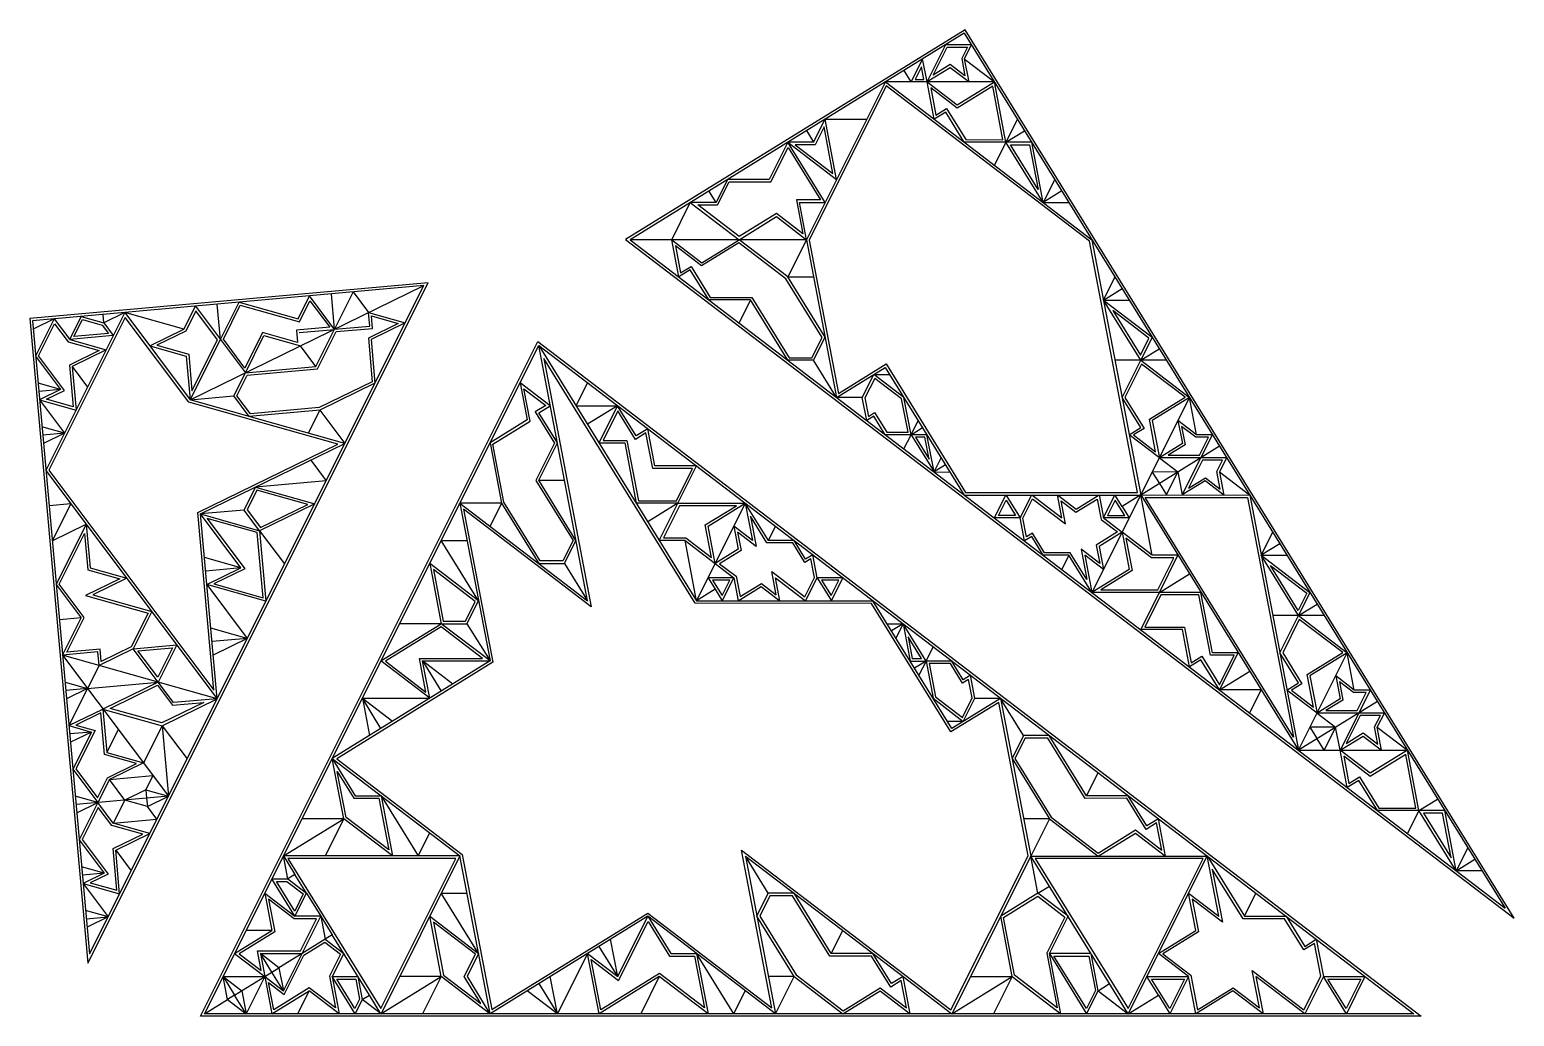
# Model space of a CAD drawing. Header units: inches. Extents: x -65.7 to -28.9, y -15.9 to 23.9.
# Drawn here: x -65.7 to -28.87, y -0.6 to 23.88 of the extents above; entities that cross this region are included whole.
import ezdxf

# ---------------------------------------------------------------- set-up
doc = ezdxf.new("R2010")
doc.units = ezdxf.units.IN
doc.header["$MEASUREMENT"] = 0
doc.layers.add('cutline', color=4, linetype='Continuous')
doc.layers.add('engraving', color=1, linetype='Continuous')

msp = doc.modelspace()

# ---------------------------------------------------------------- linework, layer by layer
at = {"layer": 'cutline'}
for p, q in [((-61.462, -0.603, 0.001), (-53.09, 16.138, -0.001)), ((-53.09, 16.138, -0.001), (-31.176, -0.604, 0.002)), ((-31.176, -0.604, 0.002), (-61.462, -0.603, 0.001))]:
    msp.add_line(p, q, dxfattribs=at)
for points, elevation in [([(-42.49, 23.877), (-50.914, 18.673), (-28.865, 1.827)], 0.001), ([(-43.281, 22.75), (-42.934, 23.443), (-42.435, 23.443), (-42.576, 23.162), (-42.494, 22.73), (-42.86, 23.01)], 0), ([(-43.511, 22.644), (-43.571, 22.959), (-43.729, 22.644)], 0), ([(-46.362, 18.657), (-45.634, 14.853), (-44.449, 15.585), (-42.478, 12.393), (-38.21, 12.394), (-39.402, 18.629), (-44.447, 22.486)], 0.002), ([(-43.343, 22.432), (-43.214, 21.758), (-42.953, 21.919), (-42.476, 21.149), (-41.553, 21.148), (-41.807, 22.48), (-42.691, 21.934)], 0), ([(-45.991, 21.464), (-46.211, 21.024), (-46.703, 21.024), (-45.771, 20.312)], 0), ([(-41.365, 21.023), (-40.891, 21.023), (-40.678, 19.912)], 0.001), ([(-46.882, 20.958), (-46.076, 19.653), (-46.678, 19.655), (-46.519, 18.814), (-47.171, 19.314), (-48.095, 18.743), (-49.123, 19.529), (-48.631, 19.529), (-48.345, 20.1), (-47.312, 20.1)], 0), ([(-48.102, 18.591), (-49.027, 18.02), (-49.678, 18.518), (-49.55, 17.843), (-49.288, 18.005), (-48.812, 17.234), (-47.778, 17.234), (-46.854, 15.739), (-46.29, 15.738), (-46.038, 16.243), (-46.936, 17.699)], 0), ([(-55.816, 17.598), (-65.698, 16.707), (-64.257, 0.718)], 0), ([(-58.744, 17.152), (-58.252, 16.495), (-59.079, 16.423), (-59.05, 16.114), (-59.919, 16.361), (-60.358, 15.479), (-60.894, 16.195), (-60.473, 17.039), (-59.007, 16.625)], 0), ([(-64.743, 16.134), (-63.975, 15.917), (-64.712, 15.557), (-64.619, 14.522), (-65.279, 14.709), (-64.836, 14.926), (-65.478, 15.782), (-65.079, 16.581)], 0.001), ([(-63.327, 16.738), (-65.223, 12.948), (-61.13, 7.489), (-61.526, 11.897), (-58.053, 13.595), (-61.752, 14.637)], 0), ([(-63.898, 16.548), (-63.741, 16.338), (-64.6, 16.261), (-64.388, 16.686)], 0.001), ([(-61.04, 16.182), (-61.577, 16.897), (-61.826, 16.397), (-62.544, 16.047), (-61.754, 15.824), (-61.672, 14.918)], 0), ([(-57.219, 16.773), (-56.558, 16.586), (-57.295, 16.225), (-57.198, 15.143), (-58.516, 14.499), (-60.22, 14.345), (-60.559, 14.796), (-60.306, 15.301), (-58.556, 15.459), (-58.094, 16.385), (-57.191, 16.465)], 0), ([(-37.929, 16.227), (-38.827, 16.913), (-38.14, 15.802)], 0), ([(-42.842, -0.446), (-40.928, 3.38), (-41.656, 7.184), (-42.841, 6.452), (-44.814, 9.642), (-49.188, 9.647), (-52.943, 15.721), (-51.768, 9.559), (-54.933, 11.979), (-54.209, 8.182), (-58.082, 5.787), (-54.967, 3.41), (-54.234, -0.438), (-50.359, 1.953), (-47.287, -0.393), (-48.035, 3.522)], 0), ([(-38.112, 15.578), (-38.525, 14.753), (-38.049, 13.982), (-38.31, 13.821), (-37.765, 13.404), (-37.919, 14.21), (-37.035, 14.756)], 0), ([(-44.733, 15.226), (-44.976, 14.742), (-44.888, 14.28), (-44.735, 14.375), (-44.435, 13.889), (-43.907, 13.889), (-44.065, 14.715)], 0.001), ([(-53.438, 14.969), (-52.893, 14.553), (-53.154, 14.391), (-52.678, 13.62), (-53.14, 12.695), (-52.217, 11.2), (-52.47, 10.695), (-53.033, 10.695), (-53.933, 12.151), (-54.208, 13.593), (-53.284, 14.164)], -0.001), ([(-51.105, 14.418), (-51.471, 13.685), (-50.882, 13.686), (-50.596, 12.19), (-49.654, 12.19), (-49.254, 12.989), (-50.238, 12.988), (-50.408, 13.874), (-50.669, 13.712)], -0.001), ([(-37.118, 14.03), (-37.032, 13.577), (-37.452, 13.318), (-36.678, 13.318), (-36.455, 13.764), (-36.769, 13.764)], 0.001), ([(-43.489, 13.764), (-43.719, 13.764), (-43.385, 13.224)], 0.001), ([(-36.601, 13.193), (-36.948, 12.501), (-36.527, 12.76), (-36.161, 12.48), (-36.243, 12.911), (-36.102, 13.192)], 0.001), ([(-58.801, 12.099), (-60.059, 12.454), (-60.304, 11.964), (-59.975, 11.525)], 0.001), ([(-41.472, 12.205), (-41.237, 11.825), (-41.662, 11.825)], 0.005), ([(-41.059, 11.753), (-40.817, 12.238), (-40, 11.613), (-40.109, 12.184), (-39.743, 11.904), (-39.212, 12.232), (-39.116, 11.726), (-38.707, 11.414), (-39.237, 11.086), (-39.151, 10.634), (-39.613, 10.987), (-39.469, 10.235), (-39.881, 10.9), (-40.519, 10.9), (-40.819, 11.386), (-40.971, 11.292)], 0.005), ([(-38.767, 12.204), (-38.958, 11.824), (-38.532, 11.824)], 0.004), ([(-38.022, 12.269), (-35.481, 12.268), (-34.344, 6.32)], 0.003), ([(-49.577, 12.065), (-49.976, 11.266), (-49.418, 11.266), (-48.783, 10.781), (-48.937, 11.587), (-48.164, 12.065)], -0.001), ([(-47.819, 11.807), (-47.674, 11.055), (-48.137, 11.408), (-48.05, 10.955), (-48.581, 10.627), (-48.172, 10.315), (-48.075, 9.809), (-47.545, 10.137), (-47.178, 9.857), (-47.287, 10.429), (-46.47, 9.804), (-46.227, 10.288), (-46.316, 10.75), (-46.468, 10.655), (-46.768, 11.141), (-47.407, 11.141)], -0.001), ([(-60.053, 11.398), (-61.299, 11.75), (-60.361, 10.5), (-61.127, 10.125), (-59.907, 9.781)], 0.001), ([(-64.336, 11.38), (-64.254, 10.474), (-63.465, 10.252), (-64.31, 9.838), (-62.76, 9.402), (-63.179, 8.564), (-63.924, 8.2), (-63.951, 8.507), (-64.777, 8.431), (-64.348, 9.289), (-64.968, 10.116)], 0.001), ([(-38.505, 11.259), (-38.35, 10.454), (-39.123, 9.977), (-37.711, 9.977), (-37.311, 10.775), (-37.87, 10.775)], 0.004), ([(-55.681, 10.483), (-55.436, 9.199), (-54.888, 9.199), (-54.643, 9.689)], -0.001), ([(-34.914, 10.58), (-34.015, 9.893), (-34.227, 9.468)], 0.001), ([(-48.33, 10.217), (-48.755, 10.217), (-48.52, 9.837)], -0.001), ([(-46.05, 10.217), (-45.815, 9.837), (-45.625, 10.217)], -0.001), ([(-37.633, 9.852), (-38.033, 9.053), (-37.049, 9.053), (-36.88, 8.168), (-36.618, 8.329), (-36.183, 7.623), (-35.816, 8.356), (-36.405, 8.356), (-36.691, 9.851)], 0.004), ([(-34.199, 9.245), (-34.612, 8.419), (-34.135, 7.648), (-34.397, 7.486), (-33.851, 7.07), (-34.005, 7.875), (-33.122, 8.421)], 0.001), ([(-55.492, 9.061), (-56.873, 8.208), (-55.866, 7.438), (-56.025, 8.275), (-54.463, 8.275)], 0), ([(-62.157, 8.542), (-62.523, 7.808), (-63.015, 8.465)], 0.001), ([(-43.906, 8.812), (-43.802, 8.272), (-43.572, 8.272)], 0), ([(-43.384, 8.147), (-43.226, 7.321), (-42.557, 6.81), (-42.315, 7.295), (-42.403, 7.756), (-42.556, 7.662), (-42.856, 8.147)], 0), ([(-62.531, 7.611), (-62.158, 7.113), (-61.38, 7.183), (-62.421, 6.674), (-63.705, 7.037)], 0.001), ([(-33.205, 7.696), (-33.119, 7.243), (-33.539, 6.983), (-32.765, 6.984), (-32.542, 7.429), (-32.856, 7.429)], 0.001), ([(-63.934, 6.925), (-64.551, 6.624), (-64.076, 6.489), (-64.555, 5.533), (-64.018, 4.818), (-63.768, 5.317), (-63.051, 5.668), (-63.841, 5.891)], 0), ([(-32.688, 6.859), (-33.035, 6.166), (-32.614, 6.426), (-32.248, 6.145), (-32.33, 6.577), (-32.189, 6.858)], 0.001), ([(-37.612, 3.521), (-37.74, 4.195), (-38.002, 4.033), (-38.479, 4.805), (-39.512, 4.804), (-40.437, 6.298), (-41.002, 6.298), (-41.253, 5.794), (-40.353, 4.338), (-39.187, 3.448), (-38.263, 4.019)], 0.003), ([(-31.56, 5.896), (-32.444, 5.35), (-33.097, 5.849), (-32.967, 5.174), (-32.705, 5.335), (-32.229, 4.564), (-31.305, 4.564)], 0.001), ([(-57.034, 4.807), (-56.79, 3.523), (-57.85, 4.333), (-58.067, 5.471), (-57.656, 4.807)], -0.001), ([(-63.997, 4.581), (-64.397, 3.782), (-63.755, 2.926), (-64.198, 2.709), (-63.537, 2.523), (-63.63, 3.557), (-62.893, 3.917), (-63.662, 4.134)], 0), ([(-30.644, 4.439), (-31.118, 4.439), (-30.431, 3.328)], 0.001), ([(-55.126, 3.312), (-59.29, 3.311), (-56.987, -0.411)], -0.002), ([(-40.751, 3.309), (-38.449, -0.413), (-36.588, 3.31)], 0.001), ([(-33.669, 0.391), (-33.825, 1.205), (-34.086, 1.044), (-34.563, 1.814), (-35.595, 1.815), (-36.361, 3.051), (-36.107, 1.729), (-36.855, 2.3), (-36.701, 1.494), (-37.584, 0.949), (-36.889, 0.418), (-36.726, -0.44), (-35.842, 0.105), (-35.191, -0.393), (-35.367, 0.532), (-34.088, -0.446)], 0.002), ([(-59.316, 2.74), (-58.911, 2.432), (-59.124, 2.007), (-59.577, 2.74)], 0.001), ([(-58.58, 1.816), (-59.139, 1.816), (-59.773, 2.301), (-59.62, 1.495), (-60.503, 0.949), (-59.958, 0.533), (-60.05, 1.017), (-58.98, 1.017)], 0), ([(-43.945, -0.393), (-44.073, 0.281), (-44.335, 0.12), (-44.811, 0.891), (-45.845, 0.89), (-46.769, 2.386), (-47.334, 2.385), (-47.585, 1.881), (-46.686, 0.425), (-45.52, -0.466), (-44.596, 0.105)], 0), ([(-40.688, 2.373), (-40.016, 1.859), (-40.464, 0.963), (-40.205, -0.392), (-41.266, 0.418), (-41.539, 1.848)], 0.001), ([(-54.641, 0.937), (-55.68, 1.731), (-55.43, 0.42), (-54.509, -0.286), (-54.92, 0.381)], -0.002), ([(-49.205, 0.891), (-48.96, -0.393), (-50.073, 0.458), (-51.528, -0.441), (-51.766, 0.805), (-51.088, 0.287), (-50.357, 1.749), (-49.826, 0.891)], -0.001), ([(-58.374, 1.232), (-57.987, 0.936), (-58.259, 0.392), (-58.11, -0.392), (-58.761, 0.106), (-59.645, -0.44), (-59.774, 0.235), (-59.381, -0.065), (-58.894, 0.911)], 0), ([(-40.287, 0.892), (-39.418, 0.891), (-39.256, 0.039), (-39.48, -0.413)], 0), ([(-57.607, 0.321), (-57.512, -0.179), (-57.629, -0.413), (-58.082, 0.321)], 0), ([(-37.047, 0.32), (-37.414, -0.413), (-37.868, 0.321)], 0.001), ([(-32.671, 0.32), (-33.038, -0.413), (-33.491, 0.32)], 0.002)]:
    msp.add_lwpolyline(points, close=True, dxfattribs=dict(at, elevation=elevation))
at = {"layer": 'engraving'}
for p, q in [((-42.511, 23.791, 0.001), (-50.804, 18.667, 0)), ((-42.511, 23.791, 0.001), (-29.096, 2.082, 0.001)), ((-43.435, 22.581, 0), (-42.973, 23.506, 0.001)), ((-42.973, 23.506, 0.001), (-42.334, 23.506, 0.001)), ((-42.334, 23.506, 0.001), (-42.511, 23.152, 0.001)), ((-43.83, 22.581, 0), (-44.006, 22.867, 0)), ((-43.544, 23.153, 0.001), (-43.83, 22.581, 0)), ((-43.435, 22.581, 0), (-43.544, 23.153, 0.001)), ((-42.864, 22.934, 0.001), (-43.435, 22.581, 0)), ((-42.402, 22.581, 0.001), (-42.864, 22.934, 0.001)), ((-42.511, 23.152, 0.001), (-41.763, 22.581, 0)), ((-42.511, 23.152, 0.001), (-42.402, 22.581, 0.001)), ((-44.469, 22.581, 0.001), (-46.427, 18.667, 0)), ((-44.469, 22.581, 0.001), (-39.345, 18.664, -0.001)), ((-41.763, 22.581, 0.001), (-44.469, 22.581, 0.001)), ((-43.259, 21.657, 0.001), (-43.435, 22.581, 0)), ((-43.435, 22.581, 0), (-42.688, 22.01, 0.001)), ((-42.688, 22.01, 0.001), (-41.763, 22.581, 0)), ((-41.478, 21.086, 0.001), (-41.763, 22.581, 0.001)), ((-42.973, 21.833, 0.001), (-43.259, 21.657, 0.001)), ((-42.511, 21.086, 0.002), (-42.973, 21.833, 0.001)), ((-46.426, 21.372, 0), (-46.25, 21.086, 0)), ((-46.25, 21.086, 0), (-45.964, 21.658, 0)), ((-45.678, 20.163, 0), (-45.964, 21.658, 0)), ((-45.964, 21.658, 0), (-44.931, 21.658, 0.001)), ((-41.192, 21.657, 0.001), (-41.478, 21.086, 0.001)), ((-41.478, 21.086, 0.001), (-41.015, 21.371, 0.001)), ((-46.888, 21.086, 0), (-47.35, 20.162, 0.001)), ((-45.964, 19.59, 0.001), (-46.888, 21.086, 0)), ((-46.888, 21.086, 0), (-45.678, 20.163, 0)), ((-46.25, 21.086, 0), (-46.888, 21.086, 0)), ((-41.478, 21.086, 0.001), (-42.511, 21.086, 0.002)), ((-41.477, 21.086, 0.001), (-41.763, 20.515, 0.001)), ((-40.839, 21.086, 0.001), (-41.478, 21.086, 0.001)), ((-40.553, 19.591, 0.001), (-41.477, 21.086, 0.001)), ((-40.554, 19.591, 0.001), (-40.839, 21.086, 0.001)), ((-48.384, 20.163, 0.001), (-48.669, 19.591, 0)), ((-47.35, 20.162, 0.001), (-48.384, 20.163, 0.001)), ((-40.268, 20.161, 0.001), (-40.554, 19.591, 0.001)), ((-49.77, 18.667, 0), (-49.308, 19.592, 0)), ((-49.308, 19.592, 0), (-48.099, 18.667, 0)), ((-48.669, 19.591, 0), (-49.308, 19.592, 0)), ((-48.669, 19.591, 0), (-48.846, 19.877, 0)), ((-46.428, 18.666, 0.002), (-46.603, 19.592, 0.001)), ((-46.603, 19.592, 0.001), (-45.964, 19.59, 0.001)), ((-40.091, 19.876, 0.001), (-40.553, 19.591, 0.001)), ((-40.553, 19.591, 0.001), (-39.915, 19.59, 0.001)), ((-48.099, 18.667, 0), (-47.174, 19.238, 0)), ((-47.174, 19.238, 0), (-46.428, 18.666, 0.002)), ((-46.427, 18.667, 0), (-50.804, 18.667, 0)), ((-50.804, 18.667, 0), (-29.096, 2.082, 0.001)), ((-49.594, 17.742, 0.001), (-49.77, 18.667, 0.001)), ((-49.77, 18.667, 0.001), (-49.023, 18.095, 0.001)), ((-49.023, 18.095, 0.001), (-48.099, 18.667, 0)), ((-46.889, 17.742, 0.001), (-48.099, 18.667, 0)), ((-46.427, 18.665, 0.002), (-46.889, 17.742, 0.001)), ((-46.427, 18.667, 0), (-45.68, 14.751, 0.001)), ((-39.345, 18.664, -0.001), (-38.134, 12.331, 0.001)), ((-49.308, 17.919, 0.001), (-49.594, 17.742, 0.001)), ((-48.846, 17.171, 0.001), (-49.308, 17.919, 0.001)), ((-45.966, 16.247, 0.002), (-46.889, 17.742, 0.001)), ((-46.889, 17.742, 0.001), (-46.25, 17.742, 0.001)), ((-39.059, 17.169, 0), (-38.773, 17.74, 0)), ((-55.922, 17.526, 0), (-65.63, 16.651, 0.001)), ((-64.214, 0.942, 0), (-55.922, 17.526, 0)), ((-61.715, 14.693, 0.001), (-55.922, 17.526, 0)), ((-58.135, 16.445, 0), (-58.214, 17.32, 0)), ((-57.673, 17.369, 0), (-58.135, 16.444, 0)), ((-57.673, 17.369, 0), (-57.289, 16.857, 0.001)), ((-39.059, 17.169, 0), (-38.597, 17.454, 0)), ((-61.873, 16.444, 0), (-61.587, 17.015, 0)), ((-61.587, 17.015, 0), (-60.967, 16.189, 0)), ((-60.967, 16.189, 0), (-61.046, 17.064, 0)), ((-60.967, 16.189, 0), (-60.505, 17.113, 0)), ((-60.505, 17.113, 0), (-59.04, 16.699, 0)), ((-59.04, 16.699, 0), (-58.755, 17.271, 0)), ((-58.134, 16.442, 0.002), (-58.755, 17.271, 0)), ((-47.813, 17.172, 0.002), (-48.846, 17.171, 0.001)), ((-47.813, 17.172, 0.002), (-48.098, 16.6, 0.002)), ((-46.888, 15.676, 0.001), (-47.813, 17.172, 0.002)), ((-38.135, 15.674, 0), (-39.058, 17.169, 0)), ((-39.058, 17.169, 0), (-37.85, 16.245, 0)), ((-39.058, 17.169, 0), (-38.421, 17.169, 0)), ((-65.63, 16.651, 0.001), (-64.214, 0.942, 0)), ((-65.089, 16.7, 0.001), (-65.612, 16.444, 0.001)), ((-65.089, 16.7, 0.001), (-65.552, 15.775, 0.001)), ((-63.338, 16.857, 0.001), (-65.296, 12.942, 0.001)), ((-65.089, 16.7, 0.001), (-64.706, 16.189, 0.001)), ((-64.706, 16.189, 0.001), (-64.42, 16.76, 0.001)), ((-64.42, 16.76, 0.001), (-63.861, 16.602, 0.001)), ((-63.861, 16.602, 0.001), (-63.879, 16.809, 0.001)), ((-63.338, 16.857, 0), (-63.861, 16.602, 0.001)), ((-63.861, 16.602, 0.001), (-63.624, 16.286, 0.001)), ((-61.873, 16.444, 0), (-63.338, 16.857, 0.001)), ((-63.338, 16.857, 0.001), (-61.715, 14.693, 0.001)), ((-57.259, 16.522, 0.001), (-57.289, 16.858, 0)), ((-57.289, 16.858, 0), (-56.384, 16.601, 0)), ((-56.384, 16.601, 0), (-57.229, 16.188, 0.001)), ((-63.624, 16.286, 0.001), (-64.706, 16.189, 0.001)), ((-62.718, 16.031, 0.001), (-61.873, 16.444, 0)), ((-60.347, 15.36, 0.001), (-59.886, 16.287, 0.001)), ((-59.886, 16.287, 0.001), (-58.98, 16.029, 0.002)), ((-59.011, 16.366, 0.001), (-58.134, 16.442, 0.002)), ((-58.596, 15.518, 0.002), (-58.135, 16.444, 0)), ((-58.135, 16.444, 0), (-57.259, 16.522, 0.001)), ((-46.251, 15.676, 0.001), (-45.966, 16.247, 0.002)), ((-37.85, 16.245, 0), (-38.135, 15.674, 0)), ((-64.706, 16.189, 0.001), (-63.8, 15.933, 0.001)), ((-63.8, 15.933, 0.001), (-64.646, 15.52, 0.001)), ((-62.718, 16.031, 0.001), (-61.813, 15.775, 0.001)), ((-61.714, 14.691, 0.001), (-60.967, 16.189, 0)), ((-61.361, -0.54, 0.001), (-53.068, 16.042, -0.001)), ((-60.967, 16.189, 0), (-60.347, 15.36, 0.001)), ((-58.596, 15.518, 0.002), (-58.98, 16.029, 0.002)), ((-57.229, 16.188, 0.001), (-57.132, 15.106, 0)), ((-51.86, 9.708, 0), (-53.068, 16.043, 0)), ((-53.068, 16.042, -0.001), (-31.361, -0.542, 0.002)), ((-53.068, 16.042, -0.001), (-49.153, 9.709, -0.002)), ((-38.135, 15.674, 0), (-37.673, 15.96, 0)), ((-65.552, 15.775, 0.001), (-64.932, 14.949, 0.001)), ((-64.646, 15.52, 0.001), (-64.263, 15.009, 0.001)), ((-64.646, 15.52, 0.001), (-64.548, 14.438, 0.001)), ((-61.813, 15.775, 0.001), (-61.714, 14.691, 0.001)), ((-60.347, 15.36, 0.001), (-58.596, 15.518, 0.002)), ((-46.251, 15.676, 0.001), (-46.888, 15.676, 0.001)), ((-45.679, 14.752, 0.001), (-46.251, 15.676, 0.001)), ((-45.68, 14.751, 0.001), (-44.47, 15.499, 0.001)), ((-44.47, 15.499, 0.001), (-42.513, 12.331, 0.001)), ((-38.135, 15.674, 0), (-38.773, 15.674, 0.001)), ((-38.596, 14.75, 0.001), (-38.135, 15.674, 0)), ((-37.496, 15.674, 0), (-38.134, 15.674, 0.001)), ((-38.134, 15.674, 0.001), (-36.925, 14.75, 0)), ((-64.932, 14.949, 0.001), (-65.491, 15.106, 0.001)), ((-60.632, 14.789, 0.001), (-60.347, 15.36, 0.001)), ((-57.132, 15.106, 0), (-58.499, 14.437, 0.001)), ((-53.53, 15.118, -0.001), (-53.354, 14.194, 0)), ((-52.783, 14.547, 0), (-53.53, 15.118, -0.001)), ((-52.144, 14.547, -0.001), (-51.858, 15.118, -0.001)), ((-45.041, 14.751, 0.001), (-44.756, 15.322, 0.001)), ((-44.008, 14.75, 0.001), (-44.756, 15.322, 0.001)), ((-44.756, 15.322, 0.001), (-44.361, 15.322, 0.001)), ((-64.932, 14.949, 0.001), (-65.473, 14.9, 0.001)), ((-64.932, 14.949, 0.001), (-65.454, 14.693, 0.001)), ((-61.715, 14.693, 0.001), (-60.632, 14.789, 0.001)), ((-60.25, 14.28, 0.001), (-60.632, 14.789, 0.001)), ((-45.041, 14.751, 0.001), (-45.679, 14.752, 0.001)), ((-44.932, 14.18, 0.001), (-45.041, 14.751, 0.001)), ((-43.831, 13.827, 0.001), (-44.008, 14.75, 0.001)), ((-38.135, 14.003, 0.001), (-38.596, 14.75, 0.001)), ((-38.134, 12.331, 0.001), (-36.925, 14.75, 0)), ((-36.925, 14.75, 0), (-37.849, 14.179, 0.001)), ((-36.748, 13.826, 0.001), (-36.925, 14.75, 0)), ((-65.454, 14.693, 0.001), (-64.548, 14.438, 0.001)), ((-65.454, 14.693, 0.001), (-64.834, 13.866, 0.001)), ((-57.879, 13.611, 0), (-61.715, 14.693, 0.001)), ((-58.499, 14.437, 0.001), (-60.25, 14.28, 0.001)), ((-58.784, 13.866, 0), (-58.499, 14.437, 0.001)), ((-58.499, 14.437, 0.001), (-57.88, 13.612, 0)), ((-53.068, 14.371, 0), (-52.783, 14.547, 0)), ((-52.606, 13.623, 0), (-53.068, 14.371, 0)), ((-52.144, 14.547, -0.001), (-51.111, 14.546, -0.001)), ((-51.111, 14.546, -0.001), (-51.858, 14.085, -0.001)), ((-51.572, 13.623, -0.001), (-51.111, 14.546, -0.001)), ((-50.649, 13.798, 0), (-51.111, 14.546, -0.001)), ((-64.834, 13.866, 0.001), (-65.394, 14.024, 0.001)), ((-53.354, 14.194, 0), (-54.278, 13.623, 0)), ((-44.756, 14.289, 0.001), (-44.932, 14.18, 0.001)), ((-44.47, 13.826, 0.001), (-44.756, 14.289, 0.001)), ((-43.831, 13.827, 0.001), (-43.655, 14.179, 0.001)), ((-43.831, 13.826, 0.001), (-43.546, 14.003, 0.001)), ((-38.42, 13.826, 0.001), (-38.135, 14.003, 0.001)), ((-37.849, 14.179, 0.001), (-37.672, 13.255, 0.001)), ((-36.748, 13.826, 0.001), (-37.21, 14.179, 0.001)), ((-37.21, 14.179, 0.001), (-37.101, 13.608, 0.001)), ((-64.833, 13.866, 0.001), (-65.375, 13.818, 0.001)), ((-64.834, 13.866, 0.001), (-65.356, 13.611, 0.001)), ((-50.363, 13.975, 0), (-50.649, 13.798, 0)), ((-50.187, 13.051, 0), (-50.363, 13.975, 0)), ((-43.831, 13.826, 0.001), (-44.47, 13.826, 0.001)), ((-44.008, 13.474, 0.001), (-43.831, 13.827, 0.001)), ((-43.437, 13.826, 0.001), (-43.831, 13.826, 0.001)), ((-43.831, 13.826, 0.001), (-43.26, 12.903, 0.001)), ((-43.26, 12.903, 0.001), (-43.437, 13.826, 0.001)), ((-37.672, 13.255, 0.001), (-38.42, 13.826, 0.001)), ((-36.354, 13.826, 0.001), (-36.748, 13.826, 0.001)), ((-36.64, 13.256, 0.001), (-36.354, 13.826, 0.001)), ((-61.459, 11.86, 0.001), (-57.879, 13.611, 0)), ((-54.278, 13.623, 0), (-53.992, 12.128, 0)), ((-53.069, 12.699, 0), (-52.606, 13.623, 0)), ((-51.572, 13.623, -0.001), (-50.934, 13.623, -0.001)), ((-50.934, 13.623, -0.001), (-50.648, 12.128, -0.001)), ((-36.177, 13.541, 0.001), (-38.134, 12.331, 0.001)), ((-37.101, 13.608, 0.001), (-37.672, 13.255, 0.001)), ((-65.296, 12.942, 0.001), (-61.047, 7.277, 0)), ((-58.724, 13.197, 0.001), (-58.341, 12.686, 0.001)), ((-49.153, 13.051, 0), (-50.187, 13.051, 0)), ((-49.615, 12.128, -0.001), (-49.153, 13.051, 0)), ((-43.26, 12.903, 0.001), (-43.084, 13.255, 0.001)), ((-42.975, 13.079, 0.001), (-43.26, 12.903, 0.001)), ((-43.26, 12.903, 0.001), (-42.866, 12.902, 0.001)), ((-37.211, 12.903, 0.001), (-37.849, 12.902, 0.001)), ((-37.849, 12.902, 0.001), (-37.672, 12.617, 0.001)), ((-36.64, 13.256, 0.001), (-37.672, 13.255, 0.001)), ((-37.672, 13.255, 0.001), (-37.211, 12.903, 0.001)), ((-37.497, 12.333, 0.001), (-37.211, 12.903, 0.001)), ((-37.211, 12.903, 0.001), (-37.103, 12.332, 0.001)), ((-37.103, 12.332, 0.001), (-36.64, 13.256, 0.001)), ((-36.001, 13.255, 0.001), (-36.64, 13.256, 0.001)), ((-36.178, 12.902, 0.001), (-36.001, 13.255, 0.001)), ((-35.431, 12.33, 0.001), (-36.178, 12.902, 0.001)), ((-36.178, 12.902, 0.001), (-36.07, 12.331, 0.001)), ((-60.377, 11.957, 0.001), (-60.092, 12.528, 0.001)), ((-58.341, 12.686, 0.001), (-60.092, 12.528, 0.001)), ((-60.092, 12.528, 0.001), (-58.627, 12.115, 0.001)), ((-53.069, 12.699, 0), (-52.431, 12.698, 0)), ((-52.146, 11.203, 0), (-53.069, 12.699, 0)), ((-37.672, 12.617, 0.001), (-37.497, 12.333, 0.001)), ((-36.531, 12.684, 0.001), (-37.103, 12.332, 0.001)), ((-36.07, 12.331, 0.001), (-36.531, 12.684, 0.001)), ((-42.513, 12.331, 0.001), (-38.134, 12.331, 0.001)), ((-41.763, 11.762, 0.005), (-41.478, 12.333, 0.005)), ((-41.478, 12.333, 0.005), (-41.125, 11.762, 0.005)), ((-41.125, 11.762, 0.005), (-40.839, 12.333, 0.005)), ((-40.839, 12.333, 0.005), (-40.092, 11.762, 0.004)), ((-40.092, 11.762, 0.004), (-40.201, 12.333, 0.004)), ((-40.201, 12.333, 0.004), (-39.739, 11.98, 0.004)), ((-39.739, 11.98, 0.004), (-39.168, 12.333, 0.004)), ((-38.134, 12.333, 0.004), (-39.344, 9.913, 0.004)), ((-39.168, 12.333, 0.004), (-39.059, 11.762, 0.004)), ((-39.059, 11.762, 0.004), (-38.773, 12.333, 0.004)), ((-38.597, 12.047, 0.004), (-38.773, 12.333, 0.004)), ((-38.135, 12.332, 0.003), (-38.597, 12.047, 0.004)), ((-37.849, 10.837, 0.003), (-38.135, 12.332, 0.004)), ((-38.134, 12.333, 0.004), (-35.429, 12.33, 0.002)), ((-38.134, 12.333, 0.004), (-34.221, 5.997, 0.001)), ((-35.429, 12.33, 0.002), (-34.221, 5.997, 0.001)), ((-64.677, 12.115, 0.002), (-65.218, 12.066, 0.002)), ((-64.677, 12.115, 0.002), (-65.139, 11.191, 0.001)), ((-60.377, 11.957, 0.001), (-61.459, 11.86, 0.001)), ((-61.459, 11.86, 0.001), (-59.994, 11.446, 0.001)), ((-60.457, 10.523, 0.001), (-61.459, 11.86, 0.001)), ((-61.047, 7.277, 0), (-61.459, 11.86, 0.001)), ((-59.994, 11.446, 0.001), (-60.377, 11.957, 0.001)), ((-58.627, 12.115, 0.001), (-59.994, 11.446, 0.001)), ((-53.992, 12.128, 0), (-55.026, 12.128, 0)), ((-55.026, 12.128, -0.001), (-51.86, 9.708, 0)), ((-55.025, 12.129, 0.001), (-54.278, 8.213, 0)), ((-53.992, 12.128, 0), (-54.278, 11.557, -0.001)), ((-53.992, 12.128, 0), (-53.068, 10.633, -0.001)), ((-49.615, 12.128, -0.001), (-50.648, 12.128, -0.001)), ((-49.615, 12.128, -0.001), (-50.363, 11.666, -0.001)), ((-50.077, 11.204, -0.001), (-49.615, 12.128, -0.001)), ((-49.615, 12.128, -0.001), (-47.944, 12.127, 0)), ((-47.944, 12.128, -0.001), (-49.153, 9.709, -0.002)), ((-48.868, 11.557, -0.001), (-47.944, 12.128, -0.001)), ((-47.944, 12.128, -0.001), (-47.767, 11.204, -0.001)), ((-47.372, 11.204, -0.001), (-47.944, 12.127, 0)), ((-38.597, 12.047, 0.004), (-38.42, 11.761, 0.004)), ((-65.139, 11.191, 0.001), (-64.294, 11.604, 0.001)), ((-64.294, 11.604, 0.001), (-65.041, 10.109, 0.001)), ((-64.294, 11.604, 0.001), (-64.196, 10.523, 0.001)), ((-59.994, 11.446, 0.001), (-59.374, 10.62, 0.001)), ((-59.994, 11.446, 0.001), (-59.836, 9.696, 0.001)), ((-48.691, 10.632, -0.001), (-48.868, 11.557, -0.001)), ((-48.229, 11.557, -0.001), (-48.12, 10.986, -0.001)), ((-47.767, 11.204, -0.001), (-48.229, 11.557, -0.001)), ((-47.372, 11.204, -0.001), (-47.195, 11.557, -0.001)), ((-41.125, 11.762, 0.005), (-41.763, 11.762, 0.005)), ((-41.016, 11.191, 0.005), (-41.125, 11.762, 0.005)), ((-39.059, 11.762, 0.004), (-38.597, 11.409, 0.004)), ((-38.42, 11.761, 0.004), (-39.059, 11.762, 0.004)), ((-55.488, 11.203, -0.001), (-54.849, 11.203, -0.001)), ((-54.564, 9.708, 0), (-55.488, 11.203, -0.001)), ((-52.431, 10.632, 0), (-52.146, 11.203, 0)), ((-49.439, 11.204, -0.001), (-50.077, 11.204, -0.001)), ((-49.439, 11.204, -0.001), (-48.691, 10.632, -0.001)), ((-49.153, 9.709, -0.002), (-49.439, 11.204, -0.001)), ((-46.734, 11.203, -0.001), (-47.372, 11.204, -0.001)), ((-46.448, 10.741, -0.001), (-46.734, 11.203, -0.001)), ((-40.839, 11.3, 0.004), (-41.016, 11.191, 0.005)), ((-40.554, 10.838, 0.004), (-40.839, 11.3, 0.004)), ((-38.597, 11.409, 0.004), (-39.168, 11.056, 0.004)), ((-39.168, 11.056, 0.004), (-39.059, 10.485, 0.004)), ((-37.849, 10.837, 0.003), (-38.597, 11.409, 0.004)), ((-38.597, 11.409, 0.004), (-38.42, 10.485, 0.004)), ((-35.145, 10.835, 0.001), (-34.86, 11.406, 0.001)), ((-34.683, 11.121, 0.001), (-35.145, 10.835, 0.001)), ((-60.457, 10.523, 0.001), (-61.362, 10.778, 0.001)), ((-48.12, 10.986, -0.001), (-48.691, 10.632, -0.001)), ((-46.272, 10.85, -0.001), (-46.448, 10.741, -0.001)), ((-46.162, 10.279, -0.001), (-46.272, 10.85, -0.001)), ((-39.915, 10.838, 0.004), (-40.554, 10.838, 0.004)), ((-39.915, 10.838, 0.004), (-40.092, 10.485, 0.004)), ((-39.343, 9.914, 0.005), (-39.915, 10.838, 0.004)), ((-39.059, 10.485, 0.004), (-39.521, 10.838, 0.004)), ((-39.521, 10.838, 0.004), (-39.343, 9.914, 0.005)), ((-37.21, 10.838, 0.003), (-37.849, 10.837, 0.003)), ((-37.672, 9.914, 0.004), (-37.21, 10.837, 0.003)), ((-35.145, 10.835, 0.001), (-33.936, 9.911, 0.001)), ((-34.221, 9.34, 0.001), (-35.145, 10.835, 0.001)), ((-35.144, 10.835, 0.001), (-34.507, 10.835, 0.001)), ((-64.196, 10.523, 0.001), (-63.291, 10.267, 0.001)), ((-60.457, 10.523, 0.001), (-61.332, 10.443, 0.001)), ((-61.302, 10.109, 0.001), (-60.457, 10.523, 0.001)), ((-55.773, 10.632, -0.001), (-55.488, 9.137, 0)), ((-54.564, 9.708, 0), (-55.773, 10.632, -0.001)), ((-53.068, 10.633, -0.001), (-52.431, 10.632, 0)), ((-52.431, 10.632, 0), (-51.86, 9.708, 0)), ((-48.691, 10.632, -0.001), (-48.229, 10.28, -0.001)), ((-38.42, 10.485, 0.004), (-39.345, 9.914, 0.004)), ((-37.672, 9.914, 0.003), (-36.925, 10.376, 0.003)), ((-65.041, 10.109, 0.001), (-64.421, 9.283, 0.001)), ((-63.291, 10.267, 0.001), (-64.135, 9.854, 0.001)), ((-59.836, 9.696, 0.001), (-61.302, 10.109, 0.001)), ((-61.302, 10.109, 0.001), (-60.299, 8.772, 0.001)), ((-48.691, 9.994, -0.001), (-49.153, 9.709, -0.002)), ((-48.867, 10.28, -0.001), (-48.691, 9.994, -0.001)), ((-48.229, 10.28, -0.001), (-48.867, 10.28, -0.001)), ((-48.691, 9.994, -0.001), (-48.514, 9.709, -0.001)), ((-48.514, 9.709, -0.001), (-48.229, 10.28, -0.001)), ((-48.229, 10.28, -0.001), (-48.12, 9.709, -0.001)), ((-48.12, 9.709, -0.001), (-47.548, 10.061, -0.001)), ((-47.548, 10.061, -0.001), (-47.086, 9.708, -0.001)), ((-47.195, 10.28, -0.001), (-46.448, 9.708, -0.001)), ((-47.086, 9.708, -0.001), (-47.195, 10.28, -0.001)), ((-46.448, 9.708, -0.001), (-46.162, 10.279, -0.001)), ((-46.162, 10.279, -0.001), (-45.809, 9.708, -0.001)), ((-45.524, 10.279, -0.001), (-46.162, 10.279, -0.001)), ((-45.809, 9.708, -0.001), (-45.524, 10.279, -0.001)), ((-64.135, 9.854, 0.001), (-62.671, 9.441, 0.001)), ((-54.849, 9.137, 0), (-54.564, 9.708, 0)), ((-49.153, 9.709, -0.002), (-44.779, 9.704, 0)), ((-42.821, 6.538, 0), (-44.776, 9.708, -0.001)), ((-37.672, 9.914, 0.003), (-39.343, 9.914, 0.005)), ((-38.134, 8.99, 0.004), (-37.672, 9.914, 0.003)), ((-36.639, 9.914, 0.003), (-37.672, 9.914, 0.003)), ((-36.354, 8.419, 0.003), (-36.639, 9.914, 0.003)), ((-33.936, 9.911, 0.001), (-34.221, 9.34, 0.001)), ((-34.221, 9.34, 0.001), (-33.759, 9.626, 0.001)), ((-64.421, 9.283, 0.001), (-64.962, 9.234, 0.001)), ((-64.883, 8.358, 0.001), (-64.421, 9.283, 0.001)), ((-62.671, 9.441, 0.001), (-63.133, 8.517, 0.001)), ((-34.221, 9.34, 0.001), (-34.859, 9.34, 0.002)), ((-34.684, 8.416, 0.002), (-34.221, 9.34, 0.001)), ((-34.221, 9.34, 0.001), (-33.012, 8.416, 0.001)), ((-33.583, 9.34, 0.001), (-34.221, 9.34, 0.001)), ((-60.299, 8.772, 0.001), (-61.204, 9.027, 0.001)), ((-56.983, 8.213, 0), (-55.488, 9.137, 0)), ((-55.488, 9.137, 0), (-56.521, 9.137, -0.001)), ((-55.488, 9.137, 0), (-54.849, 9.137, 0)), ((-54.278, 8.213, 0), (-55.488, 9.137, 0)), ((-54.849, 9.137, 0), (-54.278, 8.213, 0)), ((-44.426, 9.133, 0), (-44.031, 9.133, 0)), ((-44.031, 9.133, 0), (-44.316, 8.957, 0)), ((-44.031, 9.133, 0), (-44.207, 8.78, 0)), ((-43.46, 8.209, 0.001), (-44.031, 9.133, 0)), ((-44.031, 9.133, 0), (-43.854, 8.21, 0)), ((-37.101, 8.991, 0.004), (-38.134, 8.99, 0.004)), ((-36.924, 8.067, 0.003), (-37.101, 8.991, 0.004)), ((-63.133, 8.517, 0.001), (-63.978, 8.104, 0.001)), ((-63.133, 8.517, 0.001), (-62.051, 8.614, 0.001)), ((-62.512, 7.69, 0.001), (-63.133, 8.517, 0.001)), ((-62.051, 8.614, 0.001), (-62.512, 7.69, 0.001)), ((-60.299, 8.772, 0.001), (-61.174, 8.693, 0.001)), ((-60.299, 8.772, 0.001), (-61.144, 8.359, 0.001)), ((-43.46, 8.21, 0), (-43.283, 8.562, 0.001)), ((-64.008, 8.439, 0.001), (-64.883, 8.358, 0.001)), ((-64.883, 8.358, 0.001), (-62.255, 4.857, 0.002)), ((-61.047, 7.277, 0), (-64.883, 8.358, 0.001)), ((-63.978, 8.104, 0.001), (-64.008, 8.439, 0.001)), ((-54.278, 8.213, 0), (-58.194, 5.793, 0.001)), ((-55.774, 7.289, 0), (-56.983, 8.213, 0)), ((-55.95, 8.213, 0), (-54.278, 8.213, 0)), ((-55.202, 7.641, 0), (-55.95, 8.213, 0)), ((-55.95, 8.213, 0), (-55.488, 7.465, 0)), ((-55.774, 7.289, 0), (-55.95, 8.213, 0)), ((-43.854, 8.21, 0), (-43.46, 8.21, 0)), ((-43.46, 8.21, 0), (-43.745, 8.033, 0)), ((-43.46, 8.21, 0), (-43.636, 7.857, 0)), ((-42.821, 8.21, 0), (-43.46, 8.21, 0)), ((-43.46, 8.21, 0), (-43.283, 7.286, 0)), ((-42.535, 7.748, 0), (-42.821, 8.21, 0)), ((-36.639, 8.243, 0.003), (-36.924, 8.067, 0.003)), ((-36.177, 7.495, 0.003), (-36.639, 8.243, 0.003)), ((-35.715, 8.419, 0.003), (-36.354, 8.419, 0.003)), ((-36.177, 7.495, 0.003), (-35.715, 8.419, 0.003)), ((-34.221, 7.668, 0.001), (-34.684, 8.416, 0.002)), ((-34.219, 5.999, 0.002), (-33.012, 8.416, 0.001)), ((-33.012, 8.416, 0.001), (-33.936, 7.845, 0.001)), ((-32.835, 7.492, 0.001), (-33.012, 8.416, 0.001)), ((-63.977, 8.103, 0), (-64.263, 7.532, 0.001)), ((-42.359, 7.857, 0), (-42.535, 7.748, 0)), ((-42.25, 7.286, 0), (-42.359, 7.857, 0)), ((-36.177, 7.495, 0.003), (-35.43, 7.957, 0.002)), ((-33.936, 7.845, 0.001), (-33.759, 6.921, 0.001)), ((-32.835, 7.492, 0.001), (-33.297, 7.845, 0.001)), ((-33.297, 7.845, 0.001), (-33.188, 7.274, 0.001)), ((-64.822, 7.69, 0.001), (-64.262, 7.531, 0.001)), ((-64.262, 7.531, 0.001), (-64.804, 7.483, 0.001)), ((-64.262, 7.531, 0.001), (-64.785, 7.277, 0.001)), ((-64.262, 7.531, 0.001), (-64.725, 6.608, 0.001)), ((-64.263, 7.532, 0.001), (-62.512, 7.69, 0.001)), ((-62.512, 7.69, 0.001), (-63.88, 7.021, 0)), ((-62.129, 7.179, 0.001), (-62.512, 7.69, 0.001)), ((-35.144, 7.495, 0.002), (-36.177, 7.495, 0.003)), ((-35.429, 6.924, 0.002), (-35.144, 7.495, 0.002)), ((-34.507, 7.492, 0.002), (-34.221, 7.668, 0.001)), ((-33.759, 6.921, 0.001), (-34.507, 7.492, 0.002)), ((-32.44, 7.492, 0.001), (-32.835, 7.492, 0.001)), ((-32.44, 7.492, 0.001), (-32.726, 6.921, 0.001)), ((-64.725, 6.608, 0.001), (-63.88, 7.021, 0.001)), ((-63.88, 7.021, 0), (-62.415, 6.607, 0.001)), ((-63.88, 7.021, 0.001), (-63.782, 5.939, 0.001)), ((-62.415, 6.607, 0.001), (-61.048, 7.276, -0.001)), ((-61.048, 7.276, -0.001), (-62.129, 7.179, 0.001)), ((-57.445, 7.289, 0), (-55.774, 7.289, 0)), ((-57.445, 7.289, 0), (-56.698, 6.718, 0)), ((-56.983, 6.541, 0), (-57.445, 7.289, 0)), ((-57.445, 7.289, 0), (-57.269, 6.365, 0)), ((-43.283, 7.286, 0), (-42.535, 6.715, 0)), ((-41.612, 7.284, 0.001), (-42.821, 6.538, 0)), ((-42.535, 6.715, 0), (-42.25, 7.286, 0)), ((-42.25, 7.286, 0), (-41.611, 7.286, 0)), ((-41.04, 6.361, 0.001), (-41.612, 7.284, 0.001)), ((-41.611, 7.286, 0), (-40.863, 3.371, 0.001)), ((-32.263, 7.207, 0.001), (-34.221, 5.997, 0.001)), ((-33.188, 7.274, 0.001), (-33.759, 6.921, 0.001)), ((-42.535, 6.715, 0), (-42.93, 6.715, 0)), ((-32.726, 6.921, 0.001), (-33.759, 6.921, 0.001)), ((-33.759, 6.921, 0.001), (-33.298, 6.569, 0.001)), ((-32.726, 6.921, 0.001), (-33.189, 5.998, 0.001)), ((-32.088, 6.92, 0.001), (-32.726, 6.921, 0.001)), ((-32.265, 6.568, 0.001), (-32.088, 6.92, 0.001)), ((-64.725, 6.608, 0.001), (-64.165, 6.45, 0.001)), ((-64.165, 6.45, 0.001), (-64.706, 6.401, 0.001)), ((-64.165, 6.45, 0.001), (-64.688, 6.195, 0.001)), ((-64.165, 6.45, 0.001), (-64.628, 5.526, 0.001)), ((-63.782, 5.939, 0.001), (-63.497, 6.51, 0.001)), ((-62.415, 6.607, 0.001), (-62.877, 5.684, 0.001)), ((-62.415, 6.607, 0.001), (-62.257, 4.857, 0)), ((-62.415, 6.607, 0.001), (-61.795, 5.781, 0)), ((-41.04, 6.361, 0.001), (-41.325, 5.791, 0.001)), ((-40.402, 6.361, 0.002), (-41.04, 6.361, 0.001)), ((-39.477, 4.866, 0.003), (-40.402, 6.361, 0.002)), ((-33.298, 6.569, 0.001), (-33.936, 6.568, 0.001)), ((-33.936, 6.568, 0.001), (-33.76, 6.284, 0.001)), ((-33.584, 5.998, 0.001), (-33.76, 6.284, 0.001)), ((-33.298, 6.569, 0.001), (-33.584, 5.998, 0.001)), ((-33.189, 5.998, 0.001), (-33.298, 6.569, 0.001)), ((-33.189, 5.998, 0.001), (-32.618, 6.35, 0.001)), ((-32.618, 6.35, 0.001), (-32.156, 5.996, 0.001)), ((-32.156, 5.996, 0.001), (-32.265, 6.568, 0.001)), ((-32.265, 6.568, 0.001), (-31.515, 5.997, 0.001)), ((-63.782, 5.939, 0.001), (-62.877, 5.684, 0.001)), ((-34.221, 5.997, 0.001), (-31.515, 5.997, 0.001)), ((-33.011, 5.073, 0.001), (-33.189, 5.998, 0.001)), ((-32.44, 5.426, 0.001), (-33.189, 5.998, 0.001)), ((-31.516, 5.997, 0.001), (-32.44, 5.426, 0.001)), ((-31.23, 4.502, 0.001), (-31.516, 5.997, 0.001)), ((-64.628, 5.526, 0.001), (-64.008, 4.699, 0.001)), ((-62.877, 5.684, 0.001), (-63.722, 5.27, 0.001)), ((-58.194, 5.793, 0.001), (-55.025, 3.374, -0.002)), ((-58.192, 5.792, -0.003), (-57.621, 4.869, -0.001)), ((-57.907, 4.298, -0.001), (-58.192, 5.792, -0.003)), ((-41.325, 5.791, 0.001), (-40.4, 4.296, 0.002)), ((-63.722, 5.27, 0.001), (-64.008, 4.699, 0.001)), ((-63.722, 5.27, 0.001), (-62.64, 5.368, 0.001)), ((-63.339, 4.76, 0.001), (-63.722, 5.27, 0.001)), ((-62.64, 5.368, 0.001), (-62.817, 5.015, 0.001)), ((-39.477, 4.866, 0.003), (-39.192, 5.437, 0.003)), ((-32.725, 5.249, 0.001), (-33.011, 5.073, 0.001)), ((-32.263, 4.502, 0.001), (-32.725, 5.249, 0.001)), ((-64.008, 4.699, 0.001), (-64.567, 4.857, 0.001)), ((-62.257, 4.857, 0), (-64.549, 4.65, 0.001)), ((-62.817, 5.015, 0.001), (-63.339, 4.76, 0.001)), ((-62.817, 5.015, 0.001), (-62.257, 4.857, 0)), ((-62.817, 5.015, 0.001), (-62.798, 4.808, 0)), ((-62.798, 4.808, 0), (-62.779, 4.601, 0.001)), ((-62.779, 4.601, 0.001), (-62.257, 4.857, 0)), ((-57.621, 4.869, -0.001), (-56.982, 4.869, -0.001)), ((-56.982, 4.869, -0.001), (-56.058, 3.374, -0.002)), ((-56.982, 4.869, -0.001), (-56.698, 3.374, -0.001)), ((-38.444, 4.867, 0.002), (-39.477, 4.866, 0.003)), ((-37.982, 4.119, 0.003), (-38.444, 4.867, 0.002)), ((-64.53, 4.444, 0.001), (-64.008, 4.699, 0.001)), ((-64.008, 4.699, 0.001), (-64.47, 3.775, 0.001)), ((-63.625, 4.188, 0.001), (-64.008, 4.699, 0.001)), ((-63.339, 4.759, 0.001), (-63.625, 4.188, 0.001)), ((-62.779, 4.601, 0.001), (-63.339, 4.759, 0.001)), ((-62.543, 4.286, 0), (-62.779, 4.601, 0.001)), ((-31.23, 4.502, 0.001), (-32.263, 4.502, 0.001)), ((-31.23, 4.502, 0.001), (-31.516, 3.931, 0.002)), ((-31.23, 4.502, 0.001), (-30.768, 4.787, 0.001)), ((-30.592, 4.502, 0.001), (-31.23, 4.502, 0.001)), ((-30.306, 3.007, 0.001), (-31.23, 4.502, 0.001)), ((-30.306, 3.007, 0.001), (-30.592, 4.502, 0.001)), ((-63.625, 4.188, 0.001), (-62.543, 4.286, 0)), ((-62.719, 3.933, 0), (-63.625, 4.188, 0.001)), ((-59.402, 3.374, -0.002), (-57.907, 4.298, -0.001)), ((-57.907, 4.298, -0.001), (-58.94, 4.298, -0.002)), ((-57.907, 4.298, -0.001), (-58.369, 3.375, -0.001)), ((-56.698, 3.374, -0.001), (-57.907, 4.298, -0.001)), ((-40.4, 4.296, 0.002), (-41.039, 4.295, 0.001)), ((-40.4, 4.296, 0.002), (-40.863, 3.371, 0.001)), ((-40.4, 4.296, 0.002), (-39.191, 3.372, 0.003)), ((-37.696, 4.296, 0.003), (-37.982, 4.119, 0.003)), ((-37.52, 3.372, 0.003), (-37.696, 4.296, 0.003)), ((-64.47, 3.775, 0.001), (-63.85, 2.949, 0.001)), ((-63.564, 3.52, 0.001), (-62.719, 3.933, 0)), ((-56.058, 3.374, -0.002), (-55.773, 3.945, -0.002)), ((-39.191, 3.372, 0.003), (-38.267, 3.943, 0.003)), ((-38.267, 3.943, 0.003), (-37.52, 3.372, 0.003)), ((-63.564, 3.52, 0.001), (-63.181, 3.009, 0.001)), ((-63.467, 2.438, 0), (-63.564, 3.52, 0.001)), ((-55.025, 3.374, -0.002), (-59.402, 3.374, -0.002)), ((-59.402, 3.374, -0.002), (-59.118, 2.912, 0.001)), ((-59.294, 2.803, 0.001), (-59.402, 3.374, -0.002)), ((-55.024, 3.375, -0.003), (-56.982, -0.539, -0.002)), ((-54.278, -0.542, -0.001), (-55.024, 3.375, -0.003)), ((-47.943, 3.373, 0), (-47.195, -0.542, 0.001)), ((-47.943, 3.373, 0), (-44.029, 0.382, 0)), ((-47.373, 2.448, 0), (-47.943, 3.373, 0)), ((-40.863, 3.371, 0.001), (-42.819, -0.542, 0)), ((-40.863, 3.371, 0.001), (-36.484, 3.373, 0.001)), ((-40.684, 2.449, 0.001), (-40.863, 3.371, 0.001)), ((-38.442, -0.541, 0.001), (-40.863, 3.371, 0.001)), ((-38.443, -0.541, 0), (-36.487, 3.372, 0.003)), ((-36.487, 3.374, 0.001), (-35.56, 1.878, 0.001)), ((-36.199, 1.878, 0.001), (-36.487, 3.374, 0.001)), ((-30.021, 3.578, 0.001), (-30.306, 3.007, 0.001)), ((-63.85, 2.949, 0.001), (-64.41, 3.106, 0.001)), ((-63.85, 2.949, 0.001), (-64.391, 2.9, 0.001)), ((-63.85, 2.949, 0.001), (-64.372, 2.693, 0.001)), ((-30.306, 3.007, 0.001), (-29.844, 3.292, 0.001)), ((-29.668, 3.007, 0.001), (-30.306, 3.007, 0.001)), ((-64.372, 2.693, 0.001), (-63.753, 1.867, 0)), ((-64.372, 2.693, 0.001), (-63.467, 2.438, 0)), ((-59.689, 2.803, 0.001), (-59.294, 2.803, 0.001)), ((-59.118, 1.879, 0.001), (-59.689, 2.803, 0.001)), ((-59.118, 2.912, 0.001), (-59.294, 2.803, 0.001)), ((-59.294, 2.803, 0.001), (-58.832, 2.45, 0.001)), ((-58.832, 2.45, 0.001), (-59.118, 2.912, 0.001)), ((-40.684, 2.449, 0.001), (-40.399, 2.625, 0.001)), ((-59.865, 2.45, 0), (-59.118, 1.879, 0.001)), ((-59.865, 2.45, 0), (-59.689, 1.526, 0.001)), ((-59.118, 1.879, 0.001), (-58.832, 2.45, 0.001)), ((-58.832, 2.45, 0.001), (-58.479, 1.879, 0.001)), ((-55.486, 2.451, -0.003), (-54.847, 2.451, -0.003)), ((-54.562, 0.955, -0.002), (-55.486, 2.451, -0.003)), ((-47.657, 1.878, 0), (-47.373, 2.448, 0)), ((-46.735, 2.448, 0), (-47.373, 2.448, 0)), ((-45.81, 0.953, 0), (-46.735, 2.448, 0)), ((-40.684, 2.449, 0.001), (-41.608, 1.878, 0.001)), ((-39.937, 1.878, 0.001), (-40.684, 2.449, 0.001)), ((-36.947, 2.449, 0), (-36.199, 1.878, 0.001)), ((-36.77, 1.525, 0.001), (-36.947, 2.449, 0)), ((-35.56, 1.878, 0.001), (-35.275, 2.449, 0.001)), ((-63.753, 1.867, 0), (-64.312, 2.025, 0.001)), ((-64.294, 1.818, 0.001), (-63.753, 1.867, 0)), ((-63.753, 1.867, 0), (-64.275, 1.611, 0.001)), ((-58.479, 1.879, 0.001), (-59.118, 1.879, 0.001)), ((-58.942, 0.955, 0.001), (-58.479, 1.879, 0.001)), ((-58.479, 1.879, 0), (-58.194, 1.417, 0)), ((-58.479, 1.879, 0.001), (-58.37, 1.308, 0)), ((-55.772, 1.88, -0.003), (-54.562, 0.955, -0.002)), ((-55.487, 0.385, -0.002), (-55.772, 1.88, -0.003)), ((-50.363, 1.878, -0.001), (-54.278, -0.542, -0.001)), ((-51.11, 0.383, -0.001), (-50.363, 1.878, -0.001)), ((-50.363, 1.878, -0.001), (-49.792, 0.954, -0.001)), ((-47.195, -0.542, 0.001), (-50.363, 1.878, -0.001)), ((-46.733, 0.382, 0), (-47.657, 1.878, 0)), ((-41.323, 0.383, 0.001), (-41.608, 1.878, 0.001)), ((-40.399, 0.954, 0), (-39.937, 1.878, 0.001)), ((-35.56, 1.878, 0.001), (-34.528, 1.877, 0.001)), ((-34.528, 1.877, 0.001), (-34.066, 1.13, 0.002)), ((-60.613, 0.955, 0.001), (-59.689, 1.526, 0.001)), ((-59.689, 1.526, 0.001), (-60.327, 1.525, 0.001)), ((-45.81, 0.953, 0), (-45.525, 1.524, 0)), ((-37.694, 0.954, 0.001), (-36.77, 1.525, 0.001)), ((-58.37, 1.308, 0), (-58.942, 0.955, 0.001)), ((-58.194, 1.417, 0), (-58.37, 1.308, 0)), ((-58.37, 1.308, 0), (-57.908, 0.954, 0)), ((-57.27, -0.079, 0), (-58.194, 1.417, 0)), ((-51.11, 0.383, -0.001), (-51.572, 1.13, -0.001)), ((-51.11, 0.383, -0.001), (-51.287, 1.307, -0.001)), ((-34.066, 1.13, 0.002), (-33.78, 1.306, 0.002)), ((-33.78, 1.306, 0.002), (-33.603, 0.382, 0.002)), ((-60.613, 0.955, 0.001), (-59.866, 0.384, 0.001)), ((-59.974, 0.955, 0.001), (-58.942, 0.955, 0.001)), ((-59.513, 0.602, 0.001), (-59.974, 0.955, 0.001)), ((-59.974, 0.955, 0.001), (-59.866, 0.384, 0.001)), ((-59.689, 0.493, 0.001), (-59.974, 0.955, 0.001)), ((-58.942, 0.955, 0.001), (-59.513, 0.602, 0.001)), ((-59.403, 0.031, 0), (-58.942, 0.955, 0.001)), ((-57.908, 0.954, 0), (-58.194, 0.383, 0)), ((-54.562, 0.955, -0.002), (-54.848, 0.385, -0.002)), ((-51.858, 0.954, -0.001), (-52.606, -0.541, -0.001)), ((-51.858, 0.954, -0.001), (-51.11, 0.383, -0.001)), ((-51.572, -0.542, -0.001), (-51.858, 0.954, -0.001)), ((-49.792, 0.954, -0.001), (-49.153, 0.954, -0.001)), ((-49.153, 0.954, -0.001), (-48.868, -0.542, -0.001)), ((-48.229, -0.542, 0), (-49.153, 0.954, -0.001)), ((-44.777, 0.954, 0), (-45.81, 0.953, 0)), ((-44.314, 0.206, 0), (-44.777, 0.954, 0)), ((-39.366, 0.954, 0), (-40.399, 0.954, 0)), ((-40.399, 0.954, 0), (-39.475, -0.541, 0.001)), ((-40.113, -0.541, 0.001), (-40.399, 0.954, 0)), ((-39.19, 0.03, 0), (-39.366, 0.954, 0)), ((-36.946, 0.383, 0.001), (-37.694, 0.954, 0.001)), ((-60.899, 0.383, 0.001), (-59.866, 0.384, 0.001)), ((-60.899, 0.384, 0.001), (-60.437, 0.031, 0.001)), ((-60.899, 0.383, 0.001), (-60.613, -0.078, 0.001)), ((-60.79, -0.187, 0.001), (-60.899, 0.383, 0.001)), ((-60.613, -0.078, 0.001), (-59.866, 0.384, 0.001)), ((-59.866, 0.384, 0.001), (-60.328, -0.54, 0.001)), ((-59.866, 0.384, 0.001), (-59.689, 0.493, 0.001)), ((-59.866, 0.384, 0.001), (-59.403, 0.031, 0)), ((-59.866, 0.384, 0.001), (-59.689, -0.54, 0)), ((-59.689, 0.493, 0.001), (-59.513, 0.602, 0.001)), ((-59.403, 0.031, 0), (-59.689, 0.493, 0.001)), ((-59.513, 0.602, 0.001), (-59.403, 0.031, 0)), ((-58.194, 0.383, 0), (-58.018, -0.541, 0)), ((-57.623, -0.541, 0), (-58.194, 0.383, 0)), ((-58.194, 0.383, 0), (-57.555, 0.383, 0)), ((-57.555, 0.383, 0), (-57.446, -0.188, 0)), ((-56.984, -0.541, 0), (-55.487, 0.385, -0.002)), ((-55.487, 0.385, -0.002), (-56.52, 0.384, -0.002)), ((-55.487, 0.385, -0.002), (-55.949, -0.539, -0.002)), ((-54.279, -0.539, -0.003), (-55.487, 0.385, -0.002)), ((-54.848, 0.385, -0.002), (-54.279, -0.539, -0.003)), ((-52.606, -0.541, -0.001), (-52.782, 0.383, -0.001)), ((-50.077, 0.382, -0.001), (-51.572, -0.542, -0.001)), ((-50.077, 0.382, -0.001), (-50.539, -0.542, -0.001)), ((-48.868, -0.542, -0.001), (-50.077, 0.382, -0.001)), ((-46.733, 0.382, 0), (-47.372, 0.382, 0)), ((-47.195, -0.542, 0.001), (-46.733, 0.382, 0)), ((-46.733, 0.382, 0), (-45.524, -0.542, 0)), ((-44.029, 0.382, 0), (-44.314, 0.206, 0)), ((-44.029, 0.382, 0), (-42.819, -0.542, 0)), ((-43.852, -0.542, 0), (-44.029, 0.382, 0)), ((-42.819, -0.542, 0), (-41.323, 0.383, 0.001)), ((-42.356, 0.383, 0.001), (-41.323, 0.383, 0.001)), ((-41.323, 0.383, 0.001), (-41.785, -0.541, 0.001)), ((-41.323, 0.383, 0.001), (-40.113, -0.541, 0.001)), ((-37.98, 0.383, 0.001), (-36.946, 0.383, 0.001)), ((-37.694, -0.079, 0.001), (-37.98, 0.383, 0.001)), ((-36.946, 0.383, 0.001), (-37.409, -0.541, 0.001)), ((-36.77, -0.541, 0.001), (-36.946, 0.383, 0.001)), ((-35.275, 0.382, 0.001), (-35.098, -0.542, 0.001)), ((-34.065, -0.542, 0.002), (-35.275, 0.382, 0.001)), ((-33.603, 0.382, 0.002), (-34.065, -0.542, 0.002)), ((-33.603, 0.382, 0.002), (-32.57, 0.383, 0.002)), ((-33.032, -0.542, 0.002), (-33.603, 0.382, 0.002)), ((-32.57, 0.383, 0.002), (-33.032, -0.542, 0.002)), ((-60.437, 0.031, 0.001), (-60.328, -0.54, 0.001)), ((-59.689, -0.541, 0.001), (-58.765, 0.03, 0)), ((-58.765, 0.03, 0), (-59.051, -0.541, 0)), ((-58.018, -0.541, 0), (-58.765, 0.03, 0)), ((-52.606, -0.541, -0.001), (-53.353, 0.03, -0.001)), ((-53.068, 0.206, -0.001), (-52.606, -0.541, -0.001)), ((-48.229, -0.542, 0), (-47.944, 0.029, 0)), ((-45.524, -0.542, 0), (-44.6, 0.029, 0)), ((-44.6, 0.029, 0), (-43.852, -0.542, 0)), ((-39.475, -0.541, 0.001), (-39.19, 0.03, 0)), ((-39.19, 0.03, 0.001), (-38.905, 0.206, 0)), ((-39.19, 0.03, 0), (-38.443, -0.541, 0)), ((-35.846, 0.03, 0.001), (-36.77, -0.541, 0.001)), ((-35.098, -0.542, 0.001), (-35.846, 0.03, 0.001)), ((-61.361, -0.54, 0.001), (-60.79, -0.187, 0.001)), ((-60.613, -0.078, 0.001), (-60.79, -0.187, 0.001)), ((-60.79, -0.187, 0.001), (-60.328, -0.54, 0.001)), ((-60.328, -0.54, 0.001), (-60.613, -0.078, 0.001)), ((-57.446, -0.188, 0), (-57.623, -0.541, 0)), ((-57.446, -0.188, 0), (-57.27, -0.079, 0)), ((-56.982, -0.539, -0.002), (-57.446, -0.188, 0)), ((-56.984, -0.541, 0), (-57.27, -0.079, 0)), ((-38.442, -0.541, 0.001), (-37.694, -0.079, 0.001)), ((-37.694, -0.079, 0.001), (-37.409, -0.541, 0.001)), ((-31.361, -0.542, 0.001), (-61.361, -0.54, 0.001))]:
    msp.add_line(p, q, dxfattribs=at)

doc.saveas('drawing.dxf')
